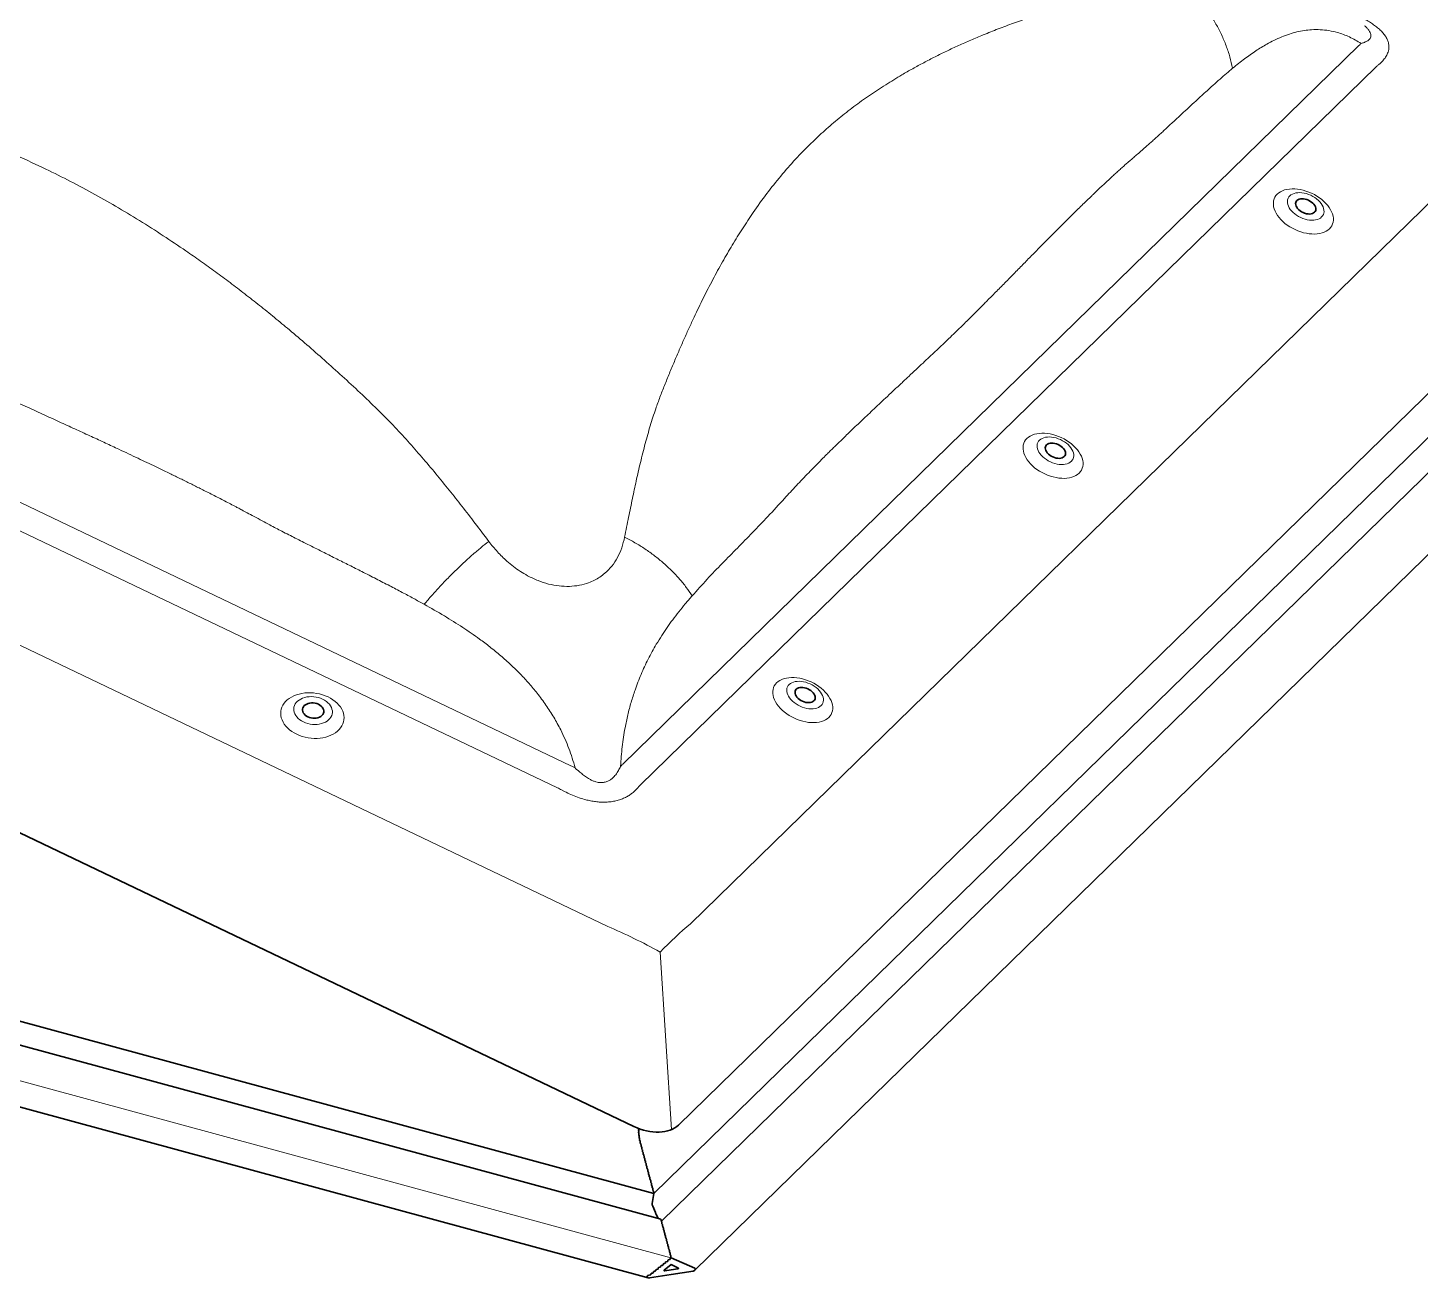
# Model space of a CAD drawing. Header units: millimetres. Extents: x -435 to 27166, y -19117 to 26500.
# Drawn here: x 24856.9 to 25012.6, y 19422.5 to 19562.4 of the extents above; entities that cross this region are included whole.
import ezdxf

# ---------------------------------------------------------------- set-up
doc = ezdxf.new("R2010")
doc.units = ezdxf.units.MM
doc.layers.add('Daglichtkoepel_Bitumen-P1-v1DWG_dwg', color=8, linetype='Continuous', lineweight=13)
doc.layers.add('VELUX_TEXT', color=250, linetype='Continuous', lineweight=13)

# ---------------------------------------------------------------- blocks, each defined once
blk = doc.blocks.new('Daglichtkoepel_Bitumen-P1-v1DWG_dwg-3211646-Details Appartement')
at = {"color": 250, "lineweight": 13}
for p, q in [((22502.4, 32411.7), (24593.8, 34453)), ((24642.9, 34392.9), (22551.4, 32351.6)), ((24654.8, 34403.1), (24649.7, 34398.7)), ((22694.3, 31957.9), (25150.3, 34355)), ((18478.2, 34260.1), (22354.8, 32407)), ((22316.5, 32344.2), (18439.9, 34197.3)), ((17907.1, 34126.6), (22459.4, 31950.5)), ((25230, 33768.1), (22590.5, 31191.9)), ((25301.1, 33737.4), (22612.5, 31113.2)), ((22639.1, 31008.6), (17428.6, 32424.7)), ((22336.5, 32333.7), (22327.8, 32338.2)), ((22545.7, 32345.1), (22541.1, 32340.1))]:
    blk.add_line(p, q, dxfattribs=at)
at = {"color": 90, "lineweight": 35}
for p, q in [((22660.8, 31385.8), (25393, 34052.5)), ((17469.4, 33802.6), (22533.7, 31381.8)), ((22707.2, 30973.6), (25410.9, 33612.5)), ((22609.8, 31118.2), (17526, 32499.9)), ((17448.6, 32344.6), (22574.4, 30951.5)), ((22547.5, 31373.9), (22546.8, 31373.6)), ((22547.5, 31376), (22547.5, 31375.8)), ((22546.8, 31372.4), (22547.5, 31369.6)), ((22547.5, 31367.7), (22546.8, 31367.1)), ((22546.9, 31365.8), (22547.7, 31363)), ((22547.9, 31360.8), (22547.4, 31359.8)), ((22547.5, 31358.3), (22548.4, 31355.7)), ((22548.8, 31353.3), (22548.4, 31351.9)), ((22548.6, 31350.4), (22549.6, 31347.9)), ((22550.1, 31345.4), (22549.9, 31343.6)), ((22550, 31346.7), (22550.2, 31346.5)), ((22550.2, 31342.1), (22551.2, 31339.9)), ((22551.8, 31337.3), (22551.8, 31335.2)), ((22552.2, 31333.7), (22553.2, 31331.8)), ((22553.9, 31330.7), (22553.7, 31330.6)), ((22553.9, 31329.4), (22553.9, 31327.2)), ((22554.3, 31325.6), (22555.4, 31323.8)), ((22556, 31321.5), (22556, 31319.3)), ((22556.4, 31317.7), (22557.5, 31316)), ((22558.1, 31313.6), (22558.1, 31311.4)), ((22558.6, 31309.8), (22559.6, 31308.1)), ((22560.3, 31305.7), (22560.3, 31303.5)), ((22560.7, 31301.9), (22561.8, 31300.2)), ((22562.4, 31297.8), (22562.4, 31295.6)), ((22562.8, 31294), (22563.9, 31292.3)), ((22564.5, 31289.9), (22564.5, 31287.7)), ((22564.9, 31286.2), (22566, 31284.4)), ((22566.6, 31282), (22566.6, 31279.8)), ((22567.1, 31278.3), (22568.1, 31276.5)), ((22568.8, 31274.1), (22568.8, 31272)), ((22569.2, 31270.4), (22570.2, 31268.6)), ((22570.9, 31266.2), (22570.9, 31264.1)), ((22571.3, 31262.5), (22572.4, 31260.7)), ((22573, 31258.4), (22573, 31256.2)), ((22573.4, 31254.6), (22574.5, 31252.8)), ((22575.1, 31250.5), (22575.1, 31248.3)), ((22575.5, 31246.7), (22576.6, 31244.9)), ((22577.2, 31242.6), (22577.2, 31240.4)), ((22577.7, 31238.8), (22578.7, 31237.1)), ((22579.4, 31234.7), (22579.4, 31232.5)), ((22579.8, 31230.9), (22580.9, 31229.2)), ((22581.5, 31226.8), (22581.5, 31224.6)), ((22581.9, 31223), (22583, 31221.3)), ((22583.6, 31218.9), (22583.6, 31216.7)), ((22584, 31215.2), (22585.1, 31213.4)), ((22585.7, 31211), (22585.7, 31208.8)), ((22586.2, 31207.3), (22587.2, 31205.5)), ((22587.9, 31203.1), (22587.9, 31201)), ((22588.3, 31199.4), (22589.3, 31197.6)), ((22590, 31195.2), (22590, 31193.1)), ((22611.2, 31116.3), (22611.2, 31114.2)), ((22611.6, 31112.6), (22612.7, 31110.8)), ((22613.3, 31108.5), (22613.3, 31106.3)), ((22613.7, 31104.7), (22614.8, 31102.9)), ((22615.4, 31100.6), (22615.4, 31098.4)), ((22615.9, 31096.8), (22616.9, 31095)), ((22617.6, 31092.7), (22617.6, 31090.5)), ((22618, 31088.9), (22619, 31087.2)), ((22619.7, 31084.8), (22619.7, 31082.6)), ((22620.1, 31081), (22621.2, 31079.3)), ((22621.8, 31076.9), (22621.8, 31074.7)), ((22622.2, 31073.1), (22623.3, 31071.4)), ((22623.9, 31069), (22623.9, 31066.8)), ((22624.4, 31065.3), (22625.4, 31063.5)), ((22626.1, 31061.1), (22626.1, 31058.9)), ((22626.5, 31057.4), (22627.5, 31055.6)), ((22628.2, 31053.2), (22628.2, 31051.1)), ((22628.6, 31049.5), (22629.7, 31047.7)), ((22630.3, 31045.3), (22630.3, 31043.2)), ((22630.7, 31041.6), (22631.8, 31039.8)), ((22632.4, 31037.5), (22632.4, 31035.3)), ((22632.8, 31033.7), (22633.9, 31031.9)), ((22634.5, 31029.6), (22634.5, 31027.4)), ((22635, 31025.8), (22636, 31024)), ((22636.7, 31021.7), (22636.7, 31019.5)), ((22637.1, 31017.9), (22638.1, 31016.2)), ((22602.8, 30979.7), (22602.8, 30977.5)), ((22608.3, 30981.9), (22604.8, 30981.3)), ((22609.6, 30985.1), (22609.6, 30983)), ((22615.1, 30987.3), (22611.7, 30986.8)), ((22616.5, 30990.6), (22616.5, 30988.4)), ((22622, 30992.8), (22618.5, 30992.2)), ((22623.4, 30996), (22623.4, 30993.9)), ((22628.8, 30998.2), (22625.4, 30997.7)), ((22630.2, 31001.5), (22630.2, 30999.3)), ((22635.7, 31003.7), (22632.3, 31003.1)), ((22637.1, 31006.9), (22637.1, 31004.8)), ((22638.8, 31013.8), (22638.8, 31011.6)), ((22639.2, 31010), (22640, 31008.7)), ((22580.8, 30960.1), (22577.4, 30959.5)), ((22582.2, 30963.4), (22582.2, 30961.2)), ((22587.7, 30965.5), (22584.2, 30965)), ((22589, 30968.8), (22589, 30966.6)), ((22594.5, 30971), (22591.1, 30970.4)), ((22595.9, 30974.3), (22595.9, 30972.1)), ((22601.4, 30976.4), (22598, 30975.9))]:
    blk.add_line(p, q, dxfattribs=at)
at = {"color": 250, "lineweight": 13, "flags": 128}
for points in [[(24361.8, 34031), (24366.2, 34034.7), (24371.1, 34037.9), (24376.7, 34040.6), (24382.8, 34042.8), (24389.4, 34044.4), (24396.4, 34045.5), (24403.8, 34045.9), (24411.4, 34045.8), (24419.3, 34045.1), (24427.3, 34043.9), (24435.4, 34042.1), (24443.5, 34039.7), (24451.6, 34036.8), (24459.5, 34033.4), (24467.2, 34029.6), (24474.6, 34025.3), (24481.6, 34020.6), (24488.3, 34015.6), (24494.5, 34010.2), (24500.1, 34004.6), (24505.2, 33998.8), (24509.6, 33992.9), (24513.3, 33986.8), (24516.4, 33980.7), (24518.7, 33974.6), (24520.3, 33968.6), (24521.2, 33962.7), (24521.2, 33956.9), (24520.5, 33951.4), (24519, 33946.2), (24516.8, 33941.3), (24513.8, 33936.7), (24510.1, 33932.6), (24505.8, 33928.9), (24500.8, 33925.7), (24495.2, 33923), (24489.1, 33920.8), (24482.5, 33919.2), (24475.5, 33918.1), (24468.2, 33917.7), (24460.5, 33917.8), (24452.6, 33918.4), (24444.6, 33919.7), (24436.5, 33921.5), (24428.4, 33923.9), (24420.3, 33926.8), (24412.4, 33930.2), (24404.7, 33934), (24397.3, 33938.3), (24390.3, 33943), (24383.6, 33948), (24377.5, 33953.4), (24371.8, 33959), (24366.8, 33964.8), (24362.3, 33970.7), (24358.6, 33976.8), (24355.5, 33982.9), (24353.2, 33989), (24351.6, 33995), (24350.8, 34000.9), (24350.7, 34006.7), (24351.4, 34012.2), (24352.9, 34017.4), (24355.2, 34022.3), (24358.1, 34026.9)], [(24397.4, 34026.2), (24394.6, 34022.9), (24392.6, 34019.3), (24391.2, 34015.3), (24390.6, 34011), (24390.8, 34006.6), (24391.7, 34001.9), (24393.4, 33997.2), (24395.8, 33992.5), (24398.8, 33987.8), (24402.5, 33983.2), (24406.8, 33978.9), (24411.6, 33974.8), (24416.9, 33971), (24422.6, 33967.5), (24428.5, 33964.5), (24434.7, 33961.9), (24440.9, 33959.9), (24447.2, 33958.3), (24453.4, 33957.3), (24459.5, 33956.9), (24465.3, 33957.1), (24470.8, 33957.8), (24475.9, 33959.1), (24480.5, 33960.9), (24484.5, 33963.2), (24488, 33966.1), (24490.8, 33969.3), (24492.8, 33973), (24494.2, 33976.9), (24494.8, 33981.2), (24494.6, 33985.7), (24493.7, 33990.3), (24492, 33995), (24489.6, 33999.7), (24486.6, 34004.4), (24482.9, 34009), (24478.6, 34013.3), (24473.7, 34017.5), (24468.5, 34021.3), (24462.8, 34024.7), (24456.9, 34027.7), (24450.7, 34030.3), (24444.5, 34032.4), (24438.2, 34033.9), (24432, 34034.9), (24425.9, 34035.3), (24420.1, 34035.1), (24414.6, 34034.4), (24409.5, 34033.1), (24404.9, 34031.3), (24400.8, 34029)], [(23650.6, 33336.8), (23654.9, 33340.5), (23659.9, 33343.7), (23665.5, 33346.4), (23671.6, 33348.6), (23678.2, 33350.2), (23685.2, 33351.3), (23692.5, 33351.7), (23700.2, 33351.6), (23708.1, 33351), (23716.1, 33349.7), (23724.2, 33347.9), (23732.3, 33345.5), (23740.3, 33342.6), (23748.2, 33339.2), (23755.9, 33335.4), (23763.3, 33331.1), (23770.4, 33326.4), (23777, 33321.4), (23783.2, 33316), (23788.8, 33310.4), (23793.9, 33304.6), (23798.3, 33298.7), (23802.1, 33292.6), (23805.2, 33286.5), (23807.5, 33280.4), (23809.1, 33274.4), (23809.9, 33268.5), (23810, 33262.7), (23809.2, 33257.2), (23807.7, 33252), (23805.5, 33247.1), (23802.5, 33242.5), (23798.9, 33238.4), (23794.5, 33234.7), (23789.5, 33231.5), (23784, 33228.8), (23777.9, 33226.6), (23771.3, 33225), (23764.3, 33223.9), (23756.9, 33223.5), (23749.3, 33223.6), (23741.4, 33224.2), (23733.3, 33225.5), (23725.2, 33227.3), (23717.1, 33229.7), (23709.1, 33232.6), (23701.2, 33236), (23693.5, 33239.8), (23686.1, 33244.1), (23679, 33248.8), (23672.4, 33253.8), (23666.2, 33259.2), (23660.6, 33264.8), (23655.5, 33270.6), (23651.1, 33276.5), (23647.3, 33282.6), (23644.3, 33288.7), (23641.9, 33294.8), (23640.3, 33300.8), (23639.5, 33306.7), (23639.5, 33312.5), (23640.2, 33318), (23641.7, 33323.2), (23643.9, 33328.1), (23646.9, 33332.7)], [(23686.2, 33332), (23683.4, 33328.7), (23681.3, 33325.1), (23680, 33321.1), (23679.4, 33316.8), (23679.5, 33312.4), (23680.5, 33307.7), (23682.1, 33303), (23684.5, 33298.3), (23687.6, 33293.6), (23691.3, 33289), (23695.6, 33284.7), (23700.4, 33280.6), (23705.7, 33276.8), (23711.3, 33273.3), (23717.3, 33270.3), (23723.4, 33267.7), (23729.7, 33265.7), (23736, 33264.1), (23742.2, 33263.2), (23748.3, 33262.7), (23754.1, 33262.9), (23759.6, 33263.6), (23764.7, 33264.9), (23769.3, 33266.7), (23773.3, 33269), (23776.7, 33271.9), (23779.5, 33275.1), (23781.6, 33278.8), (23782.9, 33282.7), (23783.5, 33287), (23783.4, 33291.5), (23782.4, 33296.1), (23780.8, 33300.8), (23778.4, 33305.5), (23775.3, 33310.2), (23771.6, 33314.8), (23767.3, 33319.2), (23762.5, 33323.3), (23757.2, 33327.1), (23751.6, 33330.5), (23745.6, 33333.5), (23739.5, 33336.1), (23733.2, 33338.2), (23726.9, 33339.7), (23720.7, 33340.7), (23714.6, 33341.1), (23708.8, 33340.9), (23703.3, 33340.2), (23698.2, 33338.9), (23693.7, 33337.1), (23689.6, 33334.8)], [(22939.3, 32642.6), (22943.7, 32646.3), (22948.7, 32649.5), (22954.2, 32652.2), (22960.3, 32654.4), (22966.9, 32656), (22973.9, 32657.1), (22981.3, 32657.5), (22988.9, 32657.4), (22996.8, 32656.8), (23004.8, 32655.5), (23012.9, 32653.7), (23021.1, 32651.3), (23029.1, 32648.4), (23037, 32645), (23044.7, 32641.2), (23052.1, 32636.9), (23059.2, 32632.2), (23065.8, 32627.2), (23072, 32621.8), (23077.6, 32616.2), (23082.7, 32610.4), (23087.1, 32604.5), (23090.9, 32598.4), (23093.9, 32592.3), (23096.3, 32586.2), (23097.8, 32580.2), (23098.7, 32574.3), (23098.7, 32568.5), (23098, 32563), (23096.5, 32557.8), (23094.3, 32552.9), (23091.3, 32548.3), (23087.6, 32544.2), (23083.3, 32540.5), (23078.3, 32537.3), (23072.7, 32534.6), (23066.6, 32532.4), (23060, 32530.8), (23053, 32529.7), (23045.7, 32529.3), (23038, 32529.4), (23030.1, 32530.1), (23022.1, 32531.3), (23014, 32533.1), (23005.9, 32535.5), (22997.8, 32538.4), (22989.9, 32541.8), (22982.3, 32545.6), (22974.8, 32549.9), (22967.8, 32554.6), (22961.1, 32559.6), (22955, 32565), (22949.3, 32570.6), (22944.3, 32576.4), (22939.9, 32582.3), (22936.1, 32588.4), (22933, 32594.5), (22930.7, 32600.6), (22929.1, 32606.6), (22928.3, 32612.5), (22928.2, 32618.3), (22929, 32623.8), (22930.4, 32629), (22932.7, 32633.9), (22935.7, 32638.5)], [(22974.9, 32637.8), (22972.1, 32634.5), (22970.1, 32630.9), (22968.7, 32626.9), (22968.1, 32622.6), (22968.3, 32618.2), (22969.2, 32613.5), (22970.9, 32608.8), (22973.3, 32604.1), (22976.3, 32599.4), (22980, 32594.9), (22984.3, 32590.5), (22989.2, 32586.4), (22994.4, 32582.6), (23000.1, 32579.1), (23006, 32576.1), (23012.2, 32573.5), (23018.4, 32571.5), (23024.7, 32569.9), (23030.9, 32569), (23037, 32568.5), (23042.8, 32568.7), (23048.3, 32569.4), (23053.4, 32570.7), (23058, 32572.5), (23062.1, 32574.9), (23065.5, 32577.7), (23068.3, 32580.9), (23070.4, 32584.6), (23071.7, 32588.5), (23072.3, 32592.8), (23072.1, 32597.3), (23071.2, 32601.9), (23069.5, 32606.6), (23067.2, 32611.4), (23064.1, 32616), (23060.4, 32620.6), (23056.1, 32625), (23051.3, 32629.1), (23046, 32632.9), (23040.3, 32636.3), (23034.4, 32639.3), (23028.3, 32641.9), (23022, 32644), (23015.7, 32645.5), (23009.5, 32646.5), (23003.4, 32646.9), (22997.6, 32646.7), (22992.1, 32646), (22987, 32644.7), (22982.4, 32642.9), (22978.4, 32640.6)], [(21575.6, 32496.5), (21568.3, 32500.3), (21561.6, 32504.6), (21555.3, 32509.2), (21549.7, 32514.2), (21544.7, 32519.5), (21540.3, 32525.1), (21536.7, 32531), (21533.9, 32536.9), (21531.8, 32543.1), (21530.5, 32549.2), (21530, 32555.4), (21530.4, 32561.5), (21531.6, 32567.5), (21533.5, 32573.3), (21536.3, 32578.9), (21539.8, 32584.3), (21544, 32589.3), (21548.9, 32594), (21554.5, 32598.3), (21560.6, 32602.1), (21567.3, 32605.5), (21574.5, 32608.3), (21582.1, 32610.6), (21590, 32612.4), (21598.2, 32613.6), (21606.6, 32614.2), (21615.1, 32614.2), (21623.7, 32613.7), (21632.2, 32612.5), (21640.6, 32610.8), (21648.9, 32608.5), (21656.8, 32605.7), (21664.5, 32602.4), (21671.7, 32598.6), (21678.5, 32594.4), (21684.7, 32589.7), (21690.4, 32584.7), (21695.4, 32579.4), (21699.7, 32573.8), (21703.3, 32568), (21706.2, 32562), (21708.2, 32555.9), (21709.5, 32549.7), (21710, 32543.6), (21709.6, 32537.4), (21708.5, 32531.4), (21706.5, 32525.6), (21703.8, 32520), (21700.3, 32514.6), (21696, 32509.6), (21691.1, 32504.9), (21685.6, 32500.6), (21679.4, 32496.8), (21672.7, 32493.5), (21665.5, 32490.6), (21658, 32488.3), (21650, 32486.5), (21641.8, 32485.3), (21633.4, 32484.7), (21624.9, 32484.7), (21616.4, 32485.3), (21607.8, 32486.4), (21599.4, 32488.1), (21591.2, 32490.4), (21583.2, 32493.2)], [(21649.2, 32596), (21643.3, 32598.5), (21637, 32600.5), (21630.5, 32602), (21623.9, 32602.9), (21617.3, 32603.2), (21610.7, 32603), (21604.3, 32602.2), (21598.2, 32600.8), (21592.4, 32598.9), (21587, 32596.5), (21582.2, 32593.5), (21577.9, 32590.2), (21574.3, 32586.5), (21571.4, 32582.4), (21569.2, 32578.1), (21567.8, 32573.5), (21567.1, 32568.8), (21567.3, 32564.1), (21568.3, 32559.3), (21570.1, 32554.6), (21572.6, 32550), (21575.8, 32545.6), (21579.7, 32541.5), (21584.3, 32537.7), (21589.3, 32534.3), (21594.9, 32531.3), (21600.9, 32528.8), (21607.1, 32526.8), (21613.6, 32525.3), (21620.2, 32524.4), (21626.9, 32524), (21633.4, 32524.3), (21639.8, 32525.1), (21646, 32526.5), (21651.7, 32528.4), (21657.1, 32530.8), (21662, 32533.7), (21666.2, 32537.1), (21669.8, 32540.8), (21672.8, 32544.9), (21674.9, 32549.2), (21676.4, 32553.7), (21677, 32558.4), (21676.8, 32563.2), (21675.8, 32568), (21674.1, 32572.7), (21671.5, 32577.3), (21668.3, 32581.7), (21664.4, 32585.8), (21659.9, 32589.6), (21654.8, 32593)]]:
    blk.add_lwpolyline(points, close=True, dxfattribs=at)
at = {"color": 90, "lineweight": 35, "flags": 128}
for points in [[(24417.7, 34012.7), (24415.7, 34010.2), (24414.4, 34007.3), (24413.9, 34004.1), (24414.2, 34000.7), (24415.3, 33997.1), (24417.1, 33993.6), (24419.6, 33990.1), (24422.8, 33986.7), (24426.5, 33983.6), (24430.6, 33980.9), (24435, 33978.6), (24439.7, 33976.7), (24444.5, 33975.4), (24449.2, 33974.7), (24453.7, 33974.5), (24457.9, 33974.9), (24461.7, 33975.9), (24465, 33977.5), (24467.7, 33979.5), (24469.7, 33982), (24471, 33984.9), (24471.4, 33988.1), (24471.2, 33991.6), (24470.1, 33995.1), (24468.3, 33998.7), (24465.8, 34002.2), (24462.6, 34005.5), (24458.9, 34008.6), (24454.8, 34011.3), (24450.4, 34013.6), (24445.7, 34015.5), (24440.9, 34016.8), (24436.2, 34017.6), (24431.7, 34017.7), (24427.5, 34017.3), (24423.7, 34016.3), (24420.4, 34014.8)], [(23706.5, 33318.5), (23704.5, 33316), (23703.2, 33313.1), (23702.7, 33309.9), (23703, 33306.5), (23704.1, 33302.9), (23705.9, 33299.4), (23708.4, 33295.9), (23711.5, 33292.5), (23715.2, 33289.4), (23719.3, 33286.7), (23723.8, 33284.4), (23728.5, 33282.5), (23733.2, 33281.2), (23737.9, 33280.5), (23742.4, 33280.3), (23746.7, 33280.7), (23750.5, 33281.7), (23753.8, 33283.3), (23756.4, 33285.3), (23758.4, 33287.8), (23759.7, 33290.7), (23760.2, 33293.9), (23759.9, 33297.4), (23758.8, 33300.9), (23757, 33304.5), (23754.5, 33308), (23751.4, 33311.3), (23747.7, 33314.4), (23743.6, 33317.1), (23739.1, 33319.4), (23734.4, 33321.3), (23729.7, 33322.6), (23725, 33323.4), (23720.5, 33323.5), (23716.2, 33323.1), (23712.4, 33322.1), (23709.1, 33320.6)], [(22995.2, 32624.3), (22993.2, 32621.8), (22992, 32618.9), (22991.5, 32615.7), (22991.8, 32612.3), (22992.8, 32608.7), (22994.6, 32605.2), (22997.1, 32601.7), (23000.3, 32598.3), (23004, 32595.3), (23008.1, 32592.5), (23012.6, 32590.2), (23017.2, 32588.3), (23022, 32587), (23026.7, 32586.3), (23031.2, 32586.1), (23035.4, 32586.5), (23039.2, 32587.5), (23042.5, 32589.1), (23045.2, 32591.1), (23047.2, 32593.6), (23048.5, 32596.5), (23049, 32599.7), (23048.7, 32603.2), (23047.6, 32606.7), (23045.8, 32610.3), (23043.3, 32613.8), (23040.1, 32617.1), (23036.5, 32620.2), (23032.3, 32622.9), (23027.9, 32625.3), (23023.2, 32627.1), (23018.4, 32628.4), (23013.7, 32629.2), (23009.2, 32629.3), (23005, 32628.9), (23001.2, 32627.9), (22997.9, 32626.4)], [(21607.1, 32545.8), (21611.6, 32544), (21616.4, 32542.7), (21621.4, 32541.9), (21626.4, 32541.8), (21631.3, 32542.3), (21635.9, 32543.3), (21640.2, 32544.9), (21643.9, 32547), (21647.1, 32549.6), (21649.6, 32552.5), (21651.3, 32555.8), (21652.2, 32559.3), (21652.3, 32562.8), (21651.6, 32566.4), (21650.1, 32570), (21647.8, 32573.3), (21644.8, 32576.4), (21641.2, 32579.2), (21637, 32581.5), (21632.5, 32583.3), (21627.7, 32584.6), (21622.7, 32585.3), (21617.7, 32585.5), (21612.8, 32585), (21608.2, 32583.9), (21603.9, 32582.3), (21600.2, 32580.2), (21597, 32577.7), (21594.5, 32574.7), (21592.8, 32571.5), (21591.9, 32568), (21591.8, 32564.4), (21592.5, 32560.8), (21594, 32557.3), (21596.3, 32553.9), (21599.3, 32550.8), (21602.9, 32548.1)], [(22596.1, 31133.1), (22595.4, 31137), (22587.2, 31155.1), (22595.4, 31137), (22596.1, 31133.1), (22597.4, 31132.4), (22603, 31120.1), (22597.4, 31132.4)]]:
    blk.add_lwpolyline(points, close=True, dxfattribs=at)
for points in [[(17590.1, 32552.3), (17588.6, 32550.8), (17588.7, 32550.8), (17588.6, 32550.8), (22590.4, 31191.4), (22590.4, 31191.5)], [(22547.7, 31368.4), (22547.7, 31368.3), (22547.7, 31368.3)], [(22548, 31361.8), (22548.1, 31361.5), (22548.1, 31361.5)], [(22548.7, 31354.4), (22549, 31354.2), (22549, 31354.2)], [(22551.6, 31338.7), (22551.9, 31338.6), (22551.7, 31338.5)], [(22590.5, 31191.9), (22585.7, 31163), (22590.4, 31191.4)], [(22619.7, 30973.3), (22640, 30989.3), (22660.3, 30979.7)], [(22639.1, 31008.6), (22640, 31008.7), (22706.6, 30979.2)], [(22573.4, 30958), (22575, 30959.3), (22575.9, 30958.9)], [(22578.2, 30951.4), (22640, 30961.2), (22701.8, 30971)], [(22658.8, 30977.3), (22640, 30974.3), (22621.2, 30971.3)]]:
    blk.add_lwpolyline(points, dxfattribs=at)
at = {"color": 250, "lineweight": 13, "flags": 128}
blk.add_lwpolyline([(22590.4, 31191.5), (17588.7, 32550.8), (17590.1, 32552.2)], dxfattribs=at)
at = {"color": 250, "lineweight": 13}
for centre, major_axis, ratio, start_param, end_param in [((25653.3, 33558.8), (-1157.8, 776.3), 0.726496, 6.122889, 6.131891), ((25736.1, 33570.3), (-1266.6, 599), 0.67505, 5.977734, 5.986736), ((22645.4, 30518.3), (-989.4, 1934), 0.503111, 5.691476, 5.700479), ((22534.6, 30514.8), (257.7, 2025.1), 0.338724, 0.403298, 0.4123), ((22617.3, 30526.3), (-942, 1882.4), 0.471795, 5.693858, 5.70286), ((22617.3, 30526.3), (192.5, 1961.4), 0.312899, 0.40656, 0.415562), ((22547.8, 30718), (-967.5, 1201.9), 0.60609, 5.307697, 5.430795), ((22547.8, 30718), (497.2, 1355.9), 0.370219, 0.571648, 0.694746)]:
    blk.add_ellipse(centre, major_axis=major_axis, ratio=ratio, start_param=start_param, end_param=end_param, dxfattribs=at)
at = {"color": 90, "lineweight": 35}
for centre, major_axis, ratio, start_param, end_param in [((22573.2, 31436.3), (-98.8, 33), 0.628267, 1.375205, 2.828755), ((22547.1, 31375.6), (-0.44, 1.68), 0.276616, 3.173403, 4.7442), ((22547.1, 31372.5), (-0.29, 1.12), 0.276616, 0.031811, 1.602607), ((22547.2, 31366), (-0.29, 1.12), 0.276616, 0.136781, 1.707577), ((22547.7, 31358.7), (-0.29, 1.12), 0.276616, 0.293915, 1.864712), ((22547.1, 31369.4), (-0.44, 1.68), 0.276616, 3.958802, 4.7442), ((22547, 31369.3), (-0.44, 1.68), 0.276616, 3.278373, 4.063771), ((22547.3, 31362.7), (-0.44, 1.68), 0.276616, 4.063771, 4.84917), ((22547.4, 31362.3), (-0.44, 1.68), 0.276616, 3.435508, 4.220906), ((22548.8, 31350.9), (-0.29, 1.12), 0.276616, 0.45105, 2.021847), ((22548.1, 31355.1), (-0.44, 1.68), 0.276616, 4.220906, 5.006304), ((22548.2, 31354.8), (-0.44, 1.68), 0.276616, 3.592643, 4.378041), ((22549.4, 31347.1), (-0.44, 1.68), 0.276616, 4.378041, 5.163439), ((22550.3, 31342.8), (-0.29, 1.12), 0.276616, 0.608185, 2.178982), ((22549.5, 31346.7), (-0.44, 1.68), 0.276616, 3.749778, 4.535176), ((22551.1, 31338.8), (-0.44, 1.68), 0.276616, 4.535176, 5.320574), ((22551.2, 31338.5), (-0.44, 1.68), 0.276616, 3.906913, 4.692311), ((22552.2, 31334.5), (-0.29, 1.12), 0.276616, 0.76532, 2.336116), ((22553.2, 31330.5), (-0.44, 1.68), 0.276616, 4.692311, 5.477709), ((22553.3, 31330.4), (-0.44, 1.68), 0.276616, 3.958802, 4.7442), ((22554.3, 31326.5), (-0.29, 1.12), 0.276616, 0.817209, 2.388006), ((22555.4, 31322.5), (-0.44, 1.68), 0.276616, 3.958801, 5.529598), ((22556.4, 31318.6), (-0.29, 1.12), 0.276616, 0.817209, 2.388006), ((22557.5, 31314.6), (-0.44, 1.68), 0.276616, 3.958801, 5.529598), ((22558.6, 31310.7), (-0.29, 1.12), 0.276616, 0.817209, 2.388006), ((22559.6, 31306.8), (-0.44, 1.68), 0.276616, 3.958801, 5.529598), ((22560.7, 31302.8), (-0.29, 1.12), 0.276616, 0.817209, 2.388006), ((22561.8, 31298.9), (-0.44, 1.68), 0.276616, 3.958801, 5.529598), ((22562.8, 31294.9), (-0.29, 1.12), 0.276616, 0.817209, 2.388006), ((22563.9, 31291), (-0.44, 1.68), 0.276616, 3.958801, 5.529598), ((22564.9, 31287), (-0.29, 1.12), 0.276616, 0.817209, 2.388006), ((22566, 31283.1), (-0.44, 1.68), 0.276616, 3.958801, 5.529598), ((22567.1, 31279.1), (-0.29, 1.12), 0.276616, 0.817209, 2.388006), ((22568.1, 31275.2), (-0.44, 1.68), 0.276616, 3.958801, 5.529598), ((22569.2, 31271.3), (-0.29, 1.12), 0.276616, 0.817209, 2.388006), ((22570.2, 31267.3), (-0.44, 1.68), 0.276616, 3.958801, 5.529598), ((22571.3, 31263.4), (-0.29, 1.12), 0.276616, 0.817209, 2.388006), ((22572.4, 31259.4), (-0.44, 1.68), 0.276616, 3.958801, 5.529598), ((22573.4, 31255.5), (-0.29, 1.12), 0.276616, 0.817209, 2.388006), ((22574.5, 31251.5), (-0.44, 1.68), 0.276616, 3.958801, 5.529598), ((22575.5, 31247.6), (-0.29, 1.12), 0.276616, 0.817209, 2.388006), ((22576.6, 31243.6), (-0.44, 1.68), 0.276616, 3.958801, 5.529598), ((22577.7, 31239.7), (-0.29, 1.12), 0.276616, 0.817209, 2.388006), ((22578.7, 31235.7), (-0.44, 1.68), 0.276616, 3.958801, 5.529598), ((22579.8, 31231.8), (-0.29, 1.12), 0.276616, 0.817209, 2.388006), ((22580.9, 31227.9), (-0.44, 1.68), 0.276616, 3.958801, 5.529598), ((22581.9, 31223.9), (-0.29, 1.12), 0.276616, 0.817209, 2.388006), ((22583, 31220), (-0.44, 1.68), 0.276616, 3.958801, 5.529598), ((22584, 31216), (-0.29, 1.12), 0.276616, 0.817209, 2.388006), ((22585.1, 31212.1), (-0.44, 1.68), 0.276616, 3.958801, 5.529598), ((22586.2, 31208.1), (-0.29, 1.12), 0.276616, 0.817209, 2.388006), ((22587.2, 31204.2), (-0.44, 1.68), 0.276616, 3.958801, 5.529598), ((22588.3, 31200.2), (-0.29, 1.12), 0.276616, 0.817209, 2.388006), ((22589.3, 31196.3), (-0.44, 1.68), 0.276616, 3.958801, 5.529598), ((22590.4, 31192.4), (-0.29, 1.12), 0.276616, 0.817209, 2.388006), ((22587.7, 31158.4), (-1.45, 5.59), 0.276616, 0.55541, 2.126206), ((22587.7, 31158.4), (-1.45, 5.59), 0.276616, 0.55541, 2.126206), ((22611, 31112.7), (-1.45, 5.59), 0.276616, 5.43158, 6.126354), ((22610.6, 31117.4), (-0.44, 1.68), 0.276616, 3.958801, 4.169012), ((22611.6, 31113.5), (-0.29, 1.12), 0.276616, 0.817209, 2.388006), ((22612.7, 31109.5), (-0.44, 1.68), 0.276616, 3.958801, 5.529598), ((22613.7, 31105.6), (-0.29, 1.12), 0.276616, 0.817209, 2.388006), ((22614.8, 31101.6), (-0.44, 1.68), 0.276616, 3.958801, 5.529598), ((22615.9, 31097.7), (-0.29, 1.12), 0.276616, 0.817209, 2.388006), ((22616.9, 31093.7), (-0.44, 1.68), 0.276616, 3.958801, 5.529598), ((22618, 31089.8), (-0.29, 1.12), 0.276616, 0.817209, 2.388006), ((22619, 31085.9), (-0.44, 1.68), 0.276616, 3.958801, 5.529598), ((22620.1, 31081.9), (-0.29, 1.12), 0.276616, 0.817209, 2.388006), ((22621.2, 31078), (-0.44, 1.68), 0.276616, 3.958801, 5.529598), ((22622.2, 31074), (-0.29, 1.12), 0.276616, 0.817209, 2.388006), ((22623.3, 31070.1), (-0.44, 1.68), 0.276616, 3.958801, 5.529598), ((22624.4, 31066.1), (-0.29, 1.12), 0.276616, 0.817209, 2.388006), ((22625.4, 31062.2), (-0.44, 1.68), 0.276616, 3.958801, 5.529598), ((22626.5, 31058.2), (-0.29, 1.12), 0.276616, 0.817209, 2.388006), ((22627.5, 31054.3), (-0.44, 1.68), 0.276616, 3.958801, 5.529598), ((22628.6, 31050.3), (-0.29, 1.12), 0.276616, 0.817209, 2.388006), ((22629.7, 31046.4), (-0.44, 1.68), 0.276616, 3.958801, 5.529598), ((22630.7, 31042.5), (-0.29, 1.12), 0.276616, 0.817209, 2.388006), ((22631.8, 31038.5), (-0.44, 1.68), 0.276616, 3.958801, 5.529598), ((22632.8, 31034.6), (-0.29, 1.12), 0.276616, 0.817209, 2.388006), ((22633.9, 31030.6), (-0.44, 1.68), 0.276616, 3.958801, 5.529598), ((22635, 31026.7), (-0.29, 1.12), 0.276616, 0.817209, 2.388006), ((22636, 31022.7), (-0.44, 1.68), 0.276616, 3.958801, 5.529598), ((22637.1, 31018.8), (-0.29, 1.12), 0.276616, 0.817209, 2.388006), ((22604.8, 30980), (2.03, 0.53), 0.609236, 1.413965, 2.984763), ((22608.3, 30982.8), (1.36, 0.35), 0.609236, 4.555558, 6.126354), ((22611.7, 30985.5), (2.03, 0.53), 0.609236, 1.413965, 2.984763), ((22615.1, 30988.2), (1.36, 0.35), 0.609236, 4.555558, 6.126354), ((22618.5, 30990.9), (2.03, 0.53), 0.609236, 1.413965, 2.984763), ((22622, 30993.6), (1.36, 0.35), 0.609236, 4.555558, 6.126354), ((22625.4, 30996.4), (2.03, 0.53), 0.609236, 1.413965, 2.984763), ((22628.8, 30999.1), (1.36, 0.35), 0.609236, 4.555558, 6.126354), ((22632.3, 31001.8), (2.03, 0.53), 0.609236, 1.413965, 2.984763), ((22635.7, 31004.5), (1.36, 0.35), 0.609236, 4.555558, 6.126354), ((22639.1, 31007.3), (2.03, 0.53), 0.609236, 1.413965, 2.984763), ((22638.1, 31014.8), (-0.44, 1.68), 0.276616, 3.958801, 5.529598), ((22639.2, 31010.9), (-0.29, 1.12), 0.276616, 0.817209, 2.388006), ((22658.8, 30978.6), (2.03, 0.53), 0.609236, 4.555558, 6.911753), ((22701.8, 30975.4), (6.78, 1.76), 0.609236, 4.555558, 6.911753), ((22578.2, 30955.7), (6.78, 1.76), 0.609236, 2.199364, 4.555558), ((22577.4, 30958.2), (2.03, 0.53), 0.609236, 1.413965, 2.199364), ((22580.8, 30961), (1.36, 0.35), 0.609236, 4.555558, 6.126354), ((22584.2, 30963.7), (2.03, 0.53), 0.609236, 1.413965, 2.984763), ((22587.7, 30966.4), (1.36, 0.35), 0.609236, 4.555558, 6.126354), ((22591.1, 30969.1), (2.03, 0.53), 0.609236, 1.413965, 2.984763), ((22594.5, 30971.9), (1.36, 0.35), 0.609236, 4.555558, 6.126354), ((22598, 30974.6), (2.03, 0.53), 0.609236, 1.413965, 2.984763), ((22601.4, 30977.3), (1.36, 0.35), 0.609236, 4.555558, 6.126354), ((22621.2, 30972.6), (2.03, 0.53), 0.609236, 2.199364, 4.555558)]:
    blk.add_ellipse(centre, major_axis=major_axis, ratio=ratio, start_param=start_param, end_param=end_param, dxfattribs=at)
at = {"color": 250, "lineweight": 13}
for points, knots in [([(22507.4, 33056.6), (22511.2, 33075.6), (22518.5, 33112.4), (22529.3, 33165.4), (22540.3, 33217.2), (22552.2, 33269.3), (22565.5, 33321.8), (22579.9, 33372.8), (22594, 33416.6), (22607.8, 33454.6), (22620.8, 33488), (22634.5, 33521.7), (22648.5, 33555.2), (22662.6, 33588.1), (22676.6, 33620), (22690.7, 33651.1), (22708.7, 33690), (22731, 33736), (22757.8, 33788.3), (22785.1, 33838.3), (22813, 33886.3), (22842.1, 33933.2), (22874.6, 33982), (22910.7, 34032.4), (22950.6, 34082.8), (22992.5, 34130.5), (23034.5, 34173.5), (23075.8, 34212.2), (23116.4, 34247), (23158.7, 34280.1), (23203, 34311.8), (23248.6, 34341.7), (23289.7, 34366.9), (23325.9, 34387.6), (23357.4, 34404.7), (23389.6, 34421.4), (23422.6, 34437.6), (23456.5, 34453.4), (23491.2, 34468.8), (23528.7, 34484.6), (23569.1, 34500.7), (23612.7, 34517.1), (23657.5, 34532.9), (23702.6, 34548), (23747.4, 34561.6), (23791.7, 34573.3), (23835.6, 34582.7), (23879.8, 34590.7), (23924.2, 34597.6), (23968.5, 34603.4), (24012.9, 34608.3), (24058.4, 34612.6), (24089.6, 34615.2), (24105.7, 34616.5)], [0, 0, 0, 0, 0.021053, 0.040797, 0.059247, 0.079452, 0.100281, 0.120064, 0.139429, 0.152876, 0.166726, 0.180972, 0.19531, 0.209309, 0.223084, 0.236642, 0.249992, 0.274443, 0.298297, 0.321628, 0.34452, 0.367068, 0.390591, 0.418441, 0.445738, 0.472809, 0.499999, 0.523082, 0.546044, 0.569095, 0.592442, 0.616277, 0.639342, 0.65455, 0.669912, 0.685458, 0.701217, 0.717213, 0.73347, 0.750008, 0.76949, 0.789425, 0.809837, 0.83071, 0.850826, 0.870095, 0.888925, 0.906964, 0.925849, 0.944229, 0.961679, 0.980265, 1, 1, 1, 1]), ([(24235.1, 34388.7), (24232.6, 34399.5), (24227.6, 34421.2), (24216.8, 34453.1), (24203.6, 34484.4), (24188, 34514.6), (24170.1, 34543.2), (24150.3, 34570), (24128.9, 34594.7), (24113.4, 34609.2), (24105.7, 34616.5)], [0, 0, 0, 0, 0.123054, 0.247761, 0.373594, 0.499996, 0.6264, 0.752235, 0.876943, 1, 1, 1, 1]), ([(24593.6, 34536.6), (24598.2, 34534.4), (24607.4, 34529.8), (24620.5, 34522.4), (24632.9, 34514.6), (24644.4, 34506.2), (24654.7, 34497.4), (24663.5, 34488.1), (24670.4, 34478.5), (24675.5, 34468.8), (24678.5, 34459.3), (24679.4, 34450.4), (24678.9, 34442), (24676.5, 34432.7), (24671.8, 34422.7), (24664.4, 34412.4), (24658, 34406.2), (24654.8, 34403.1)], [0, 0, 0, 0, 0.064315, 0.128694, 0.192944, 0.25724, 0.321693, 0.385893, 0.449533, 0.513452, 0.577081, 0.634229, 0.691573, 0.748779, 0.832334, 0.916237, 1, 1, 1, 1]), ([(24604.9, 34460.7), (24605.5, 34460.9), (24609.7, 34462.3), (24615.4, 34464.7), (24621.2, 34468.4), (24624.7, 34471.6), (24627.1, 34475.4), (24628.1, 34479.4), (24628, 34483.6), (24626.9, 34487.9), (24624.2, 34493.5), (24619.4, 34500.1), (24614.3, 34505.7), (24611, 34508.6), (24610.2, 34509.3)], [0, 0, 0, 0, 0.028891, 0.214255, 0.308737, 0.403136, 0.486889, 0.572247, 0.634254, 0.70262, 0.772964, 0.875276, 0.971884, 1, 1, 1, 1]), ([(19159, 34460.5), (19183.8, 34460.4), (19231.8, 34460.3), (19301.7, 34459.3), (19370.5, 34457.6), (19440.5, 34454.8), (19511.9, 34450.6), (19582.1, 34445.1), (19643.5, 34438.7), (19697.6, 34431.7), (19745.6, 34424.8), (19794.4, 34417.2), (19843.4, 34409), (19891.8, 34400.5), (19939.1, 34391.8), (19985.7, 34382.8), (20044.3, 34370.9), (20114.4, 34355.6), (20195.5, 34336.5), (20274.4, 34316.3), (20351.2, 34295), (20427.8, 34272), (20509.1, 34245.8), (20594.8, 34215.9), (20683.1, 34182), (20769.3, 34145.7), (20849.5, 34108.9), (20924.2, 34072), (20993.4, 34035.4), (21061.6, 33996.8), (21129.3, 33956), (21195.8, 33913.6), (21253.6, 33874.9), (21302.8, 33840.6), (21344.6, 33810.5), (21386.4, 33779.5), (21428.3, 33747.5), (21470.3, 33714.5), (21512.6, 33680.4), (21557.3, 33643.3), (21604.7, 33602.9), (21654.7, 33559.1), (21705.3, 33513.5), (21755.5, 33467.2), (21803.8, 33420.8), (21849.2, 33374.9), (21891.1, 33329.5), (21931.6, 33283.4), (21970.7, 33237.1), (22008.6, 33190.5), (22045.5, 33143.7), (22082.9, 33095.3), (22108.3, 33061.7), (22121.4, 33044.4)], [0, 0, 0, 0, 0.021053, 0.040797, 0.059247, 0.079452, 0.100281, 0.120064, 0.139429, 0.152876, 0.166726, 0.180972, 0.19531, 0.209309, 0.223084, 0.236642, 0.249992, 0.274443, 0.298297, 0.321628, 0.34452, 0.367069, 0.390591, 0.418441, 0.445738, 0.472809, 0.499999, 0.523082, 0.546044, 0.569096, 0.592442, 0.616277, 0.639342, 0.65455, 0.669912, 0.685458, 0.701217, 0.717213, 0.73347, 0.750008, 0.76949, 0.789425, 0.809837, 0.83071, 0.850826, 0.870095, 0.888925, 0.906964, 0.925849, 0.944228, 0.961679, 0.980265, 1, 1, 1, 1]), ([(24459.4, 34498.2), (24452.5, 34497.6), (24438.4, 34496.4), (24417.3, 34492.1), (24395.9, 34486), (24374.1, 34478), (24352.8, 34468.3), (24328.3, 34455.4), (24300.3, 34438.2), (24268, 34415.4), (24246.3, 34397.8), (24235.1, 34388.7)], [0, 0, 0, 0, 0.085973, 0.174392, 0.265467, 0.359387, 0.456328, 0.546794, 0.688091, 0.839079, 1, 1, 1, 1]), ([(24600.5, 34459.4), (24589.3, 34465.8), (24566.9, 34478.8), (24536.1, 34489.9), (24508.5, 34496.1), (24483.9, 34498.9), (24467.6, 34498.5), (24459.4, 34498.2)], [0, 0, 0, 0, 0.2394273, 0.479809, 0.6504432, 0.8235777, 1, 1, 1, 1]), ([(24600.5, 34459.4), (24600.5, 34459.4), (24601.7, 34460), (24603.6, 34459.9), (24604.9, 34460.6), (24604.9, 34460.6)], [0, 0, 0, 0, 0.0000385, 0.9999615, 1, 1, 1, 1]), ([(24235.1, 34388.7), (24229.4, 34383.9), (24217.4, 34373.8), (24198.8, 34357.6), (24178.8, 34339.9), (24157.5, 34320.6), (24136.2, 34301.1), (24115.4, 34281.9), (24095.7, 34263.6), (24078.8, 34248), (24064.6, 34234.8), (24053.2, 34224.1), (24041.9, 34213.6), (24031, 34203.5), (24020.3, 34193.7), (24010.1, 34184.5), (23999.9, 34175.5), (23989.4, 34166.3), (23977.6, 34156.1), (23965.5, 34145.6), (23954.6, 34136.2), (23945.8, 34128.5), (23939.1, 34122.7), (23932.2, 34116.6), (23924.5, 34109.8), (23915.2, 34101.4), (23905.8, 34092.9), (23896.3, 34084.2), (23887.4, 34076), (23879.1, 34068.4), (23871.5, 34061.3), (23863.7, 34054), (23856, 34046.7), (23848.2, 34039.3), (23840.8, 34032.3), (23828, 34020), (23808.8, 34001.5), (23782.1, 33975.3), (23756.7, 33950), (23733.2, 33926.5), (23712, 33905.2), (23689.8, 33882.7), (23666.3, 33858.9), (23641.7, 33833.7), (23615.3, 33806.8), (23588.5, 33779.6), (23562.3, 33753.1), (23538.4, 33728.9), (23518, 33708.4), (23500.8, 33691.1), (23486.5, 33676.9), (23473.7, 33664.2), (23461.8, 33652.5), (23448.4, 33639.5), (23432.2, 33624), (23412.3, 33605), (23392.5, 33586.2), (23373.2, 33568), (23354.9, 33550.8), (23335.3, 33532.4), (23314.5, 33512.9), (23292.5, 33492.4), (23270.4, 33471.8), (23243.5, 33446.6), (23213, 33418), (23179.3, 33386.1), (23153.6, 33361.6), (23135.3, 33343.9), (23123.4, 33332.5), (23112.1, 33321.4), (23101.3, 33310.9), (23091, 33300.7), (23079.7, 33289.5), (23059.5, 33269.3), (23030.8, 33240.1), (22995.5, 33203.3), (22957.1, 33161.4), (22915.8, 33116.2), (22871, 33069.8), (22827.8, 33025.3), (22784.5, 32981.8), (22741.5, 32936.8), (22713.3, 32905.4), (22699.2, 32889.7)], [0, 0, 0, 0, 0.0108355, 0.0225914, 0.0352684, 0.0488672, 0.0633883, 0.0761769, 0.0887604, 0.1013439, 0.1087262, 0.1161085, 0.1234908, 0.1304922, 0.1369946, 0.1440694, 0.1500299, 0.156344, 0.1640766, 0.1723854, 0.179267, 0.1847211, 0.1890433, 0.1919753, 0.1978316, 0.2037586, 0.2097566, 0.2158254, 0.2219652, 0.2268391, 0.2317568, 0.2367184, 0.2417239, 0.2467733, 0.2518666, 0.2560323, 0.2716847, 0.2891237, 0.3083497, 0.3215151, 0.3354043, 0.3500174, 0.3653545, 0.3817326, 0.3987732, 0.4174759, 0.4346846, 0.4503994, 0.4646202, 0.4749213, 0.4842663, 0.4926554, 0.5000886, 0.507545, 0.5187553, 0.5316054, 0.5460953, 0.5571188, 0.5689327, 0.5815369, 0.5949315, 0.6091165, 0.6239329, 0.6375389, 0.6611025, 0.6828794, 0.7028697, 0.7108901, 0.7185825, 0.7259468, 0.7329831, 0.7396915, 0.74608, 0.7551732, 0.7794619, 0.8027006, 0.8254591, 0.8570026, 0.8860813, 0.9143917, 0.9427519, 0.9713194, 1, 1, 1, 1]), ([(21938, 32865.7), (21928, 32871.1), (21907.1, 32882.6), (21874.3, 32900), (21838.9, 32918.6), (21800.7, 32938.3), (21762.3, 32957.7), (21724.8, 32976.6), (21689.1, 32994.6), (21658.5, 33009.9), (21632.8, 33022.8), (21611.9, 33033.3), (21591.4, 33043.5), (21571.8, 33053.4), (21552.5, 33063.2), (21534.2, 33072.6), (21516.2, 33082.1), (21497.6, 33092), (21476.8, 33103.1), (21455.5, 33114.5), (21436.4, 33124.7), (21420.9, 33133), (21409.1, 33139.3), (21396.9, 33145.7), (21383.1, 33152.9), (21366.5, 33161.5), (21349.7, 33170.1), (21332.6, 33178.8), (21316.6, 33186.9), (21301.6, 33194.5), (21287.7, 33201.4), (21273.7, 33208.4), (21259.5, 33215.4), (21245.2, 33222.5), (21231.7, 33229.1), (21208.1, 33240.6), (21172.8, 33257.6), (21123.1, 33281.2), (21075.7, 33303.5), (21031.5, 33324.1), (20991.8, 33342.5), (20949.9, 33361.8), (20905.6, 33382.1), (20859, 33403.4), (20809.1, 33426.2), (20758.5, 33449.4), (20709.1, 33472.1), (20664.1, 33492.9), (20625.7, 33510.7), (20593.4, 33525.7), (20566.7, 33538.3), (20542.7, 33549.5), (20520.6, 33560.1), (20495.9, 33572), (20466, 33586.4), (20429.6, 33604.3), (20393.4, 33622.1), (20358.2, 33639.5), (20324.8, 33656), (20289.1, 33673.7), (20251.3, 33692.6), (20211.3, 33712.5), (20171.2, 33732.5), (20122.3, 33757), (20066.7, 33784.5), (20005.1, 33814.9), (19958, 33837.9), (19924.2, 33854.3), (19902.3, 33864.9), (19881.4, 33874.9), (19861.3, 33884.5), (19842.2, 33893.5), (19821, 33903.5), (19783.1, 33921.1), (19729, 33945.9), (19661.5, 33976.1), (19586.4, 34008), (19505.6, 34042.1), (19420.3, 34080.5), (19338.2, 34117.6), (19256.8, 34155.4), (19174.6, 34192), (19118.9, 34215), (19091.1, 34226.5)], [0, 0, 0, 0, 0.010836, 0.022591, 0.035268, 0.048867, 0.063388, 0.076177, 0.08876, 0.101344, 0.108726, 0.116109, 0.123491, 0.130492, 0.136995, 0.144069, 0.15003, 0.156344, 0.164077, 0.172385, 0.179267, 0.184721, 0.189043, 0.191975, 0.197832, 0.203759, 0.209757, 0.215825, 0.221965, 0.226839, 0.231757, 0.236718, 0.241724, 0.246773, 0.251867, 0.256032, 0.271685, 0.289124, 0.30835, 0.321515, 0.335404, 0.350017, 0.365354, 0.381733, 0.398773, 0.417476, 0.434685, 0.450399, 0.46462, 0.474921, 0.484266, 0.492655, 0.500089, 0.507545, 0.518755, 0.531605, 0.546095, 0.557119, 0.568933, 0.581537, 0.594932, 0.609117, 0.623933, 0.637539, 0.661103, 0.682879, 0.70287, 0.71089, 0.718582, 0.725947, 0.732983, 0.739691, 0.74608, 0.755173, 0.779462, 0.802701, 0.825459, 0.857003, 0.886081, 0.914392, 0.942752, 0.971319, 1, 1, 1, 1]), ([(21938, 32865.7), (21945.1, 32874), (21959.5, 32890.9), (21982.2, 32915.9), (22005.5, 32940.4), (22029.1, 32964.1), (22052.9, 32986.6), (22076.4, 33007.7), (22099.3, 33027.1), (22114, 33038.7), (22121.4, 33044.4)], [0, 0, 0, 0, 0.123055, 0.247761, 0.373594, 0.499997, 0.626401, 0.752235, 0.876943, 1, 1, 1, 1]), ([(22121.4, 33044.4), (22129.4, 33034.3), (22144.9, 33014.7), (22169.1, 32991), (22191.2, 32972.7), (22210.9, 32958.9), (22233.9, 32945.1), (22260.6, 32932.5), (22290.8, 32922.6), (22321, 32916.8), (22340.6, 32916.6), (22350.4, 32916.5)], [0, 0, 0, 0, 0.148389, 0.287962, 0.377105, 0.463853, 0.54891, 0.666628, 0.779313, 0.889533, 1, 1, 1, 1]), ([(22350.4, 32916.5), (22360, 32917.2), (22379.1, 32918.6), (22402.7, 32925.4), (22421.8, 32933.7), (22437.3, 32942.9), (22454.3, 32955.9), (22471.8, 32974), (22487.8, 32998.2), (22500.2, 33025.9), (22505, 33046.1), (22507.4, 33056.6)], [0, 0, 0, 0, 0.110449, 0.220663, 0.295399, 0.37201, 0.451218, 0.579304, 0.71201, 0.85159, 1, 1, 1, 1]), ([(22699.2, 32889.7), (22693.9, 32897.7), (22683.1, 32913.8), (22663.8, 32937.4), (22642.2, 32960.5), (22618.4, 32982.6), (22592.7, 33003.6), (22565.4, 33023.1), (22537, 33041), (22517.2, 33051.4), (22507.4, 33056.6)], [0, 0, 0, 0, 0.1230804, 0.2478078, 0.3736102, 0.4999753, 0.6263827, 0.7522237, 0.8769324, 1, 1, 1, 1]), ([(22699.2, 32889.7), (22692.7, 32882.2), (22679.9, 32867.4), (22661.5, 32844.8), (22644.2, 32822.3), (22628, 32799.8), (22612.5, 32776.5), (22594.2, 32747.1), (22574.3, 32710.7), (22553.8, 32667.5), (22542.5, 32636.8), (22536.9, 32621.8)], [0, 0, 0, 0, 0.103556, 0.203065, 0.298582, 0.390173, 0.477909, 0.571719, 0.721306, 0.863816, 1, 1, 1, 1]), ([(22258.7, 32613), (22251.2, 32622.2), (22236, 32640.8), (22211, 32667.6), (22184.2, 32693.9), (22155.3, 32719.6), (22125.5, 32744.1), (22089.6, 32771.2), (22046.5, 32800.9), (21994.1, 32833.9), (21957.1, 32854.8), (21938, 32865.7)], [0, 0, 0, 0, 0.085973, 0.174392, 0.265467, 0.359387, 0.456328, 0.546794, 0.688091, 0.839079, 1, 1, 1, 1]), ([(22367, 32401.1), (22361.4, 32419.5), (22350.1, 32456.5), (22328.7, 32504.1), (22306.3, 32545), (22284, 32579.9), (22267.2, 32601.9), (22258.7, 32613)], [0, 0, 0, 0, 0.239428, 0.479809, 0.650443, 0.823578, 1, 1, 1, 1]), ([(22536.9, 32621.8), (22533.1, 32610.3), (22525.5, 32587.5), (22516.1, 32551.6), (22507.3, 32509.7), (22499.8, 32461.2), (22497.1, 32423.8), (22495.8, 32405.2)], [0, 0, 0, 0, 0.176421, 0.349556, 0.52019, 0.760573, 1, 1, 1, 1]), ([(22493, 32399.4), (22493, 32399.4), (22494.3, 32401.1), (22494.7, 32403), (22495.8, 32405.2), (22495.8, 32405.2)], [0, 0, 0, 0, 0.000038, 0.999979, 1, 1, 1, 1]), ([(22367, 32401.1), (22367, 32401.1), (22367, 32398.8), (22370.6, 32396.8), (22372.6, 32395.6), (22372.6, 32395.6)], [0, 0, 0, 0, 0.000019, 0.999922, 1, 1, 1, 1]), ([(22372.8, 32395.6), (22373.5, 32394.9), (22377.6, 32391.1), (22385.3, 32384.3), (22396.2, 32375.8), (22406.7, 32369.1), (22416.6, 32364.2), (22424.7, 32361.3), (22432.5, 32359.5), (22439.7, 32358.8), (22448.2, 32359.2), (22457.1, 32361.4), (22465.6, 32365.7), (22472.2, 32370.7), (22479.2, 32377.8), (22486.3, 32387.1), (22490.7, 32395.3), (22492.9, 32399.4)], [0, 0, 0, 0, 0.019761, 0.105201, 0.190701, 0.275784, 0.333665, 0.391458, 0.433871, 0.481313, 0.528742, 0.598725, 0.665746, 0.732922, 0.783335, 0.891576, 1, 1, 1, 1]), ([(22541.2, 32340.1), (22538.6, 32337.6), (22533.6, 32332.7), (22524.9, 32325.8), (22515.3, 32319.6), (22504.5, 32314.1), (22492.5, 32309.6), (22479.5, 32306.2), (22465.4, 32304.1), (22450.7, 32303.2), (22435.9, 32303.6), (22421.3, 32305.2), (22407.3, 32307.7), (22391.3, 32311.6), (22373.6, 32317.3), (22354.6, 32324.9), (22342.5, 32330.7), (22336.5, 32333.7)], [0, 0, 0, 0, 0.064316, 0.128693, 0.192943, 0.257239, 0.321693, 0.385891, 0.449532, 0.513452, 0.57708, 0.634228, 0.691571, 0.748778, 0.832334, 0.916236, 1, 1, 1, 1])]:
    blk.add_open_spline(points, degree=3, knots=knots, dxfattribs=at)
at = {"layer": 'VELUX_TEXT'}
blk.add_line((22640.7, 31373), (22608.4, 31877.5), dxfattribs=at)

msp = doc.modelspace()

# ---------------------------------------------------------------- block references
at = {"layer": 'Daglichtkoepel_Bitumen-P1-v1DWG_dwg', "color": 250, "xscale": 0.0393700796202811, "yscale": 0.0393700796202811, "zscale": 0.0393700796202811}
msp.add_blockref('Daglichtkoepel_Bitumen-P1-v1DWG_dwg-3211646-Details Appartement', (24037.5, 18203.96), dxfattribs=at)

doc.saveas('drawing.dxf')
